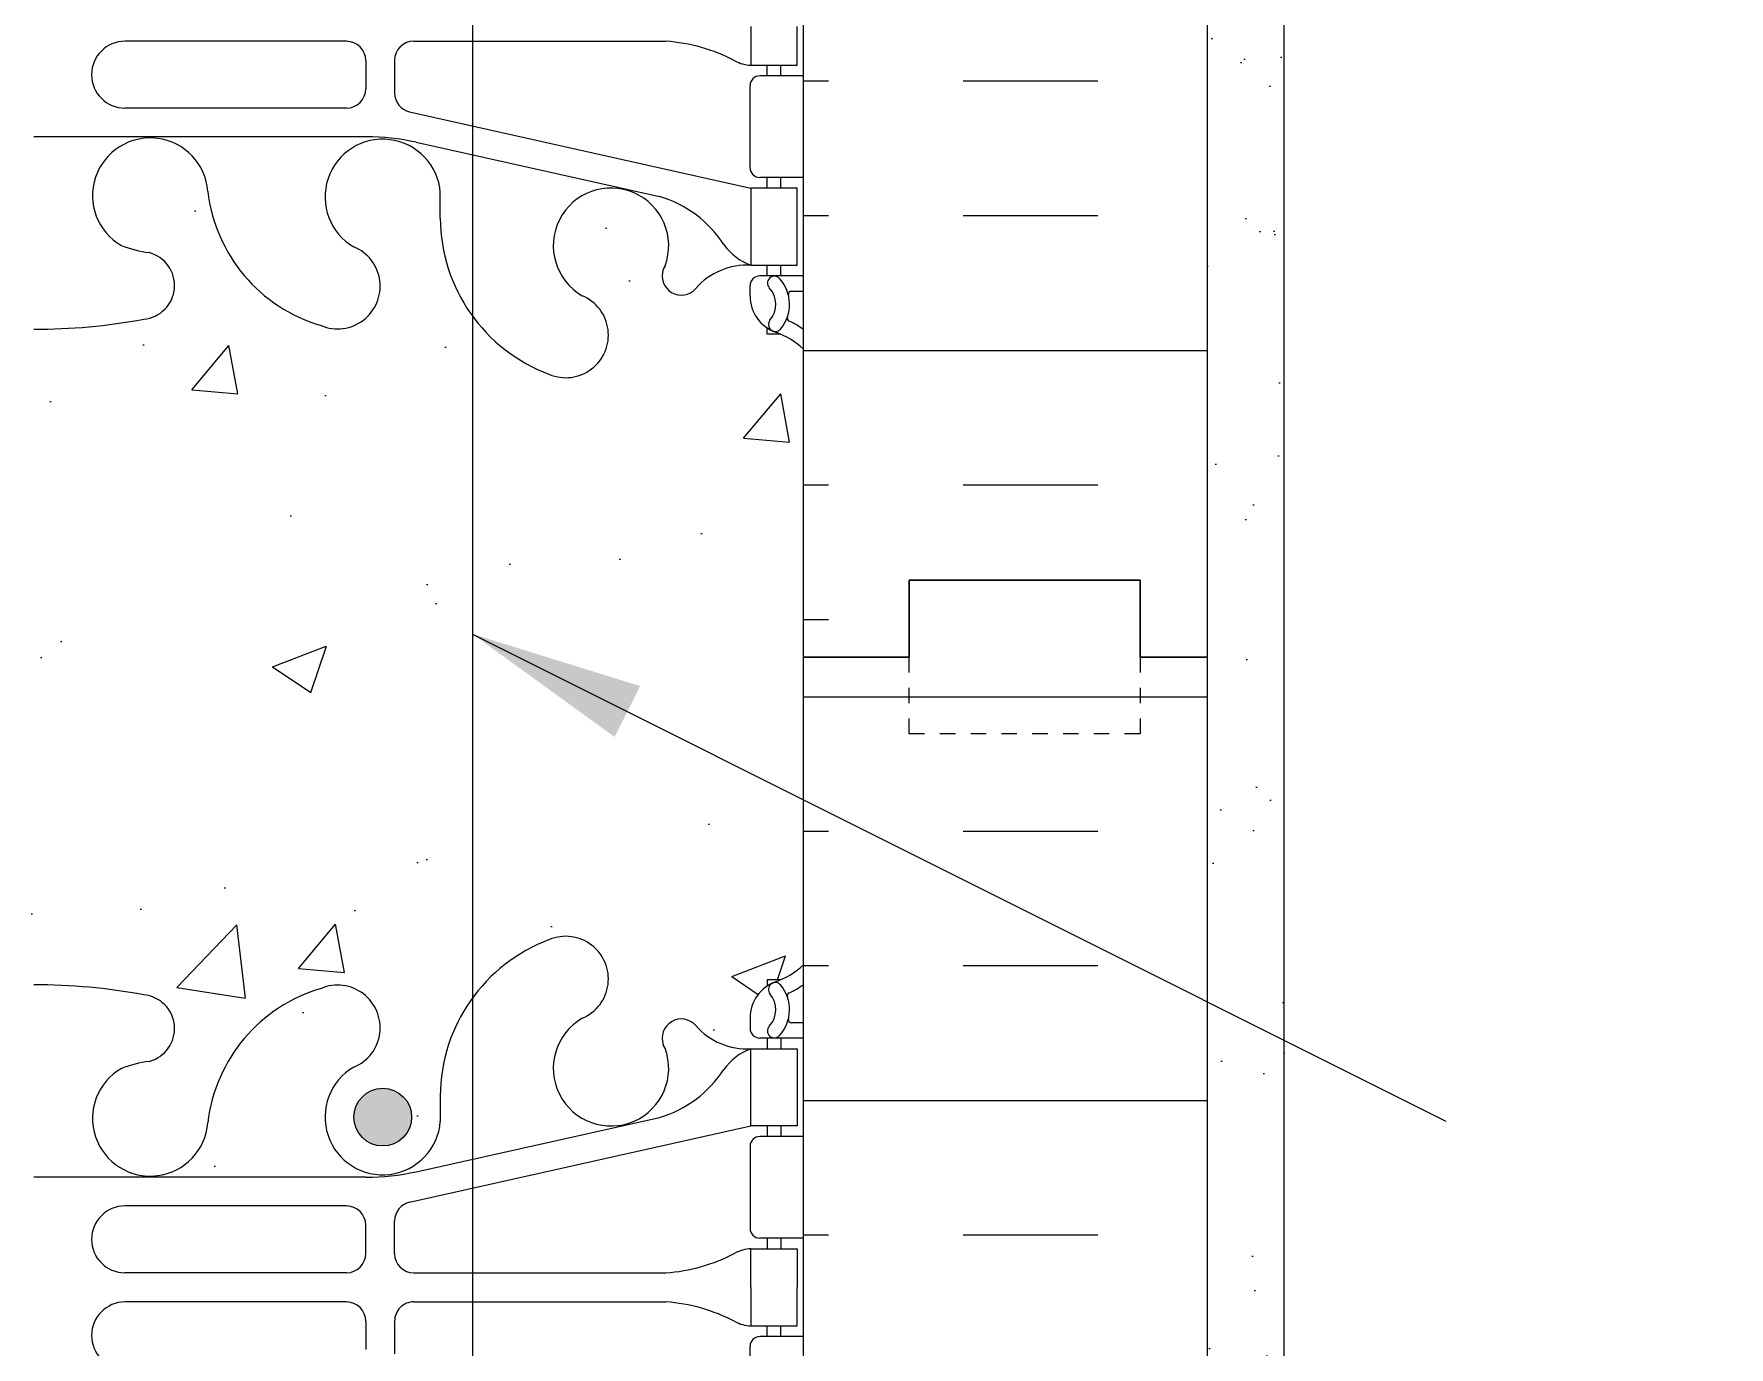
# Model space of a CAD drawing. Header units: inches. Extents: x -37.8 to 19, y 208.1 to 260.6.
# Drawn here: x -8.75 to 2.27, y 246.08 to 254.61 of the extents above; entities that cross this region are included whole.
import ezdxf

# ---------------------------------------------------------------- set-up
doc = ezdxf.new("R2010")
doc.units = ezdxf.units.IN
doc.header["$LTSCALE"] = 0.5
doc.header["$MEASUREMENT"] = 0
doc.linetypes.add('DASHED2', pattern=[0.375, 0.25, -0.125])
for name, color, linetype in [('HATCH', 12, 'Continuous'), ('line25', 2, 'Continuous'), ('LINE3', 3, 'Continuous'), ('LINE50', 5, 'Continuous'), ('LINE9', 9, 'Continuous'), ('TEXT', 4, 'Continuous'), ('Web_Edge', 9, 'Continuous')]:
    doc.layers.add(name, color=color, linetype=linetype)
doc.styles.add('DIM', font='romans.shx', dxfattribs={"width": 0.7})
doc.dimstyles.new('ext', dxfattribs={"dimscale": 12, "dimtxt": 0.09375, "dimasz": 0.09375, "dimexe": 0.09375, "dimexo": 0.0625, "dimgap": 0.0625, "dimtad": 0, "dimjust": 1, "dimdec": 1, "dimzin": 3, "dimdsep": 46, "dimlunit": 4, "dimtxsty": 'DIM', "dimcen": 0.09, "dimdle": 0.09375, "dimclrt": 4, "dimadec": 0, "dimazin": 0, "dimtfac": 1, "dimtdec": 1, "dimtmove": 2, "dimatfit": 3, "dimfxl": 0, "dimfrac": 2, "dimtolj": 1, "dimtzin": 0, "dimarcsym": 0})
pattern_1 = [(50, (0, 0), (3.586300913003767, -0.3137606749129755), [0.375, -4.125]), (355, (0, 0), (-0.693756668065, 3.760960668500059), [0.3, -3.3]), (100.4514, (0.2988584, -0.0261467), (2.892546908570108, 3.447197710304768), [0.31870095, -3.50571056]), (46.18420000000001, (0, 1), (5.336205243128222, -0.8275950716450904), [0.5625, -6.1875]), (96.6356, (0.444683725, 0.931033465), (4.673313527743517, 4.870589354502209), [0.47805144, -5.258565]), (351.1842, (0, 1), (4.673309725668136, 4.870593004626623), [0.45, -4.95]), (21, (0.5, 0.75), (2.984535260592308, -2.013094453326694), [0.375, -4.125]), (326.0000000000001, (0.5, 0.75), (1.216576659607909, 3.625750225234265), [0.3, -3.3]), (71.4514, (0.748711165, 0.58224197), (4.20111314290745, 1.612652483549762), [0.31870095, -3.50571056]), (37.50000000000001, (0, 0), (0.06079927658645334, 1.664469269156557), [0, -3.26, 0, -3.35, 0, -3.3125]), (7.499999999999999, (0, 0), (1.315347687210743, 1.972058559411801), [0, -1.91, 0, -3.185, 0, -1.2625]), (327.5, (-1.115, 0), (2.669112180862045, -0.112774358671899), [0, -1.25, 0, -3.9, 0, -5.175]), (317.5, (-1.615, 0), (2.915930846711931, 0.5005249116615882), [0, -1.625, 0, -2.59, 0, -3.675])]

# ---------------------------------------------------------------- blocks, each defined once
blk = doc.blocks.new('10 web')
at = {"layer": 'Web_Edge'}
for p, q in [((-4.654005230882376, -3.986339095845096), (-4.654005230882376, -4.521339095845121)), ((-2.343759387214504, -4.684735308827669), (-2.34375938721405, -4.472447455898987)), ((-2.156259477215826, -4.683868073879296), (-2.156259477214917, -4.499869773879141)), ((-5.000008227765193, -4.583839095845178), (-4.716505230882376, -4.583839095845121)), ((-4.854005230905841, -4.583839095845065), (-4.854005230905841, -4.653839095845058)), ((-4.764005230794737, -4.583839095845121), (-4.76400523079019, -4.653839095845058)), ((-2.468759387214504, -4.809735308827669), (-4.106281131013475, -4.809735308827669)), ((-2.031259477215826, -4.808868073879069), (-0.5917596972144565, -4.808868073879012)), ((-2.468759387214504, -4.997942882862446), (-4.106281131013475, -4.997942882862446)), ((-2.031259477215826, -4.998810117811047), (-0.5917596972144565, -4.998810117811104)), ((-4.854005230905841, -5.223839095845051), (-4.854005230905841, -5.153839095845058)), ((-4.764005230794737, -5.223839095844994), (-4.76400523079019, -5.153839095845058)), ((-2.343759387214504, -5.122942882862446), (-2.34375938721405, -5.335230735791129)), ((-2.156259477215826, -5.12381011781082), (-2.156259477214917, -5.307808417810975)), ((-5, -5.223839095845051), (-4.716505230882376, -5.223839095844994)), ((-4.654005230882376, -5.821339095845019), (-4.654005230882376, -5.286339095844994)), ((-2.441441939459764, -5.457209246391074), (-4.659005230890216, -5.953839095844899)), ((-2.031259477214917, -5.432808417810975), (-0.5917596972144565, -5.432808417811032)), ((-2.484795555028541, -5.65548984918928), (-4.065591131015026, -6.00844906188911)), ((-2.157925096423241, -5.619441932862571), (-4.113882823730819e-06, -5.619441932862514)), ((-5, -5.883839095844849), (-4.716505230882376, -5.883839095845019)), ((-4.854005230905386, -5.953839095844899), (-4.854005230905386, -5.883839095844962)), ((-4.764005230842031, -5.953839095844899), (-4.764005230837483, -5.883839095845019)), ((-2.640335140480147, -6.147498939374543), (-2.64084503155118, -5.982511116583851)), ((-4.854005230905386, -6.523839095844835), (-4.854005230905386, -6.453839095844899)), ((-4.76400523088023, -6.523839095844835), (-4.764005230875682, -6.453839095844899)), ((-4.101546707966463, -6.457973122702754), (-4.089836502000708, -6.479319014377893)), ((-5.000008227765193, -6.523839095844949), (-4.716505230882376, -6.523839095844892)), ((-4.654005230886014, -6.65383909586393), (-4.654005230882376, -6.586339095847734)), ((-5.000000000000455, -6.623839095844801), (-4.922129694496562, -6.623839095844971)), ((-4.854005230905386, -6.902688307545077), (-4.764005230904786, -6.902688307551955)), ((-4.764005230904786, -6.902688307551955), (-4.764005230902058, -6.86096224762781))]:
    blk.add_line(p, q, dxfattribs=at)
for points in [[(-4.659005230805178, -4.903839095845058), (-4.659005230805178, -4.653839095845058), (-4.95900523080536, -4.653839095845058), (-4.95900523080536, -4.903839095845058)], [(-4.659005230805178, -4.903839095845058), (-4.659005230805178, -5.153839095845058), (-4.95900523080536, -5.153839095845058), (-4.95900523080536, -4.903839095845058)]]:
    blk.add_lwpolyline(points, dxfattribs=at)
blk.add_lwpolyline([(-4.959005230890398, -5.953839095844899), (-4.659005230890216, -5.953839095844899), (-4.659005230890216, -6.453839095844899), (-4.959005230890398, -6.453839095844899)], close=True, dxfattribs=at)
for centre, radius, start, end in [((-0.5917596972144565, -4.591868923879076), 0.2169991499999639, 270, 90), ((-4.716505230882376, -4.521339095845121), 0.0625, 270.000000000026, 0), ((-4.663127985892061, -4.872522755234513), 0.218722518258797, 60.49374658855962, 88.91995365505842), ((-4.017530311391056, -3.642884292897918), 1.170221347164698, 242.6365481780713, 265.6504512437211), ((-2.468759387214504, -4.684735308827669), 0.125, 270, 0), ((-2.031259477215826, -4.683868073879069), 0.125, 180.0000000001042, 270), ((-4.017530311391056, -6.164793898792198), 1.170221347164698, 94.34954875627889, 117.3634518219287), ((-2.468759387214504, -5.122942882862446), 0.125, 0, 90), ((-2.031259477215826, -5.123810117811047), 0.125, 90, 179.9999999998958), ((-0.5917596972144565, -5.215809267811039), 0.2169991499999639, 270, 90), ((-4.663127985892061, -4.935155436455602), 0.218722518258797, 271.0800463449416, 299.5062534114404), ((-4.716505230882376, -5.286339095844994), 0.0625, 0, 89.99999999997395), ((-2.46875938721405, -5.335230735791129), 0.125, 282.6232700965969, 0), ((-2.031259477214917, -5.307808417810975), 0.125, 180, 270), ((-2.266873712113465, -6.010268138001663), 0.375, 299.9315291313768, 175.7551574014007), ((-2.157925096423241, -7.119441932862571), 1.5, 90, 102.5865204707836), ((-0.7559610197477014, -6.001813325529554), 0.375, 299.9315291313768, 175.7551574014007), ((-4.716505230882376, -5.821339095845019), 0.0625, 269.9999999999739, 0), ((-3.858294986730016, -6.722465284659165), 0.7434990637615071, 106.1892885425029, 147.2080834721897), ((-3.750010618761735, -6.327407514724257), 0.375, 299.9315291313768, 200.3757277475296), ((-2.157043086624071, -5.854000851922251), 1.034103379311961, 286.3364891505251, 353.3331449315552), ((-3.731902531418655, -6.141151518912011), 1.091585845779813, 290.5174596621927, 359.6668311024421), ((-4.781413882048128, -6.111235233324635), 0.3638149041640656, 289.6612587265429, 325.0224862518247), ((-1.972967298529511, -6.59080260471319), 0.2769683423152065, 112.6800200708872, 292.6800200729195), ((-0.6939550498032077, -6.585588239079073), 0.22, 104.2603964304298, 264.8165347186672), ((-0.8627051851749457, -5.546126778226096), 0.8341443637323576, 277.8936983666115, 290.627094494502), ((-4.634350815377729, -6.894484112342298), 0.4413341939712527, 41.0126780785263, 93.20240245531133), ((-4.207015198402132, -6.522840883704191), 0.125, 221.0126780784871, 20.37572774760271), ((-4.660297822430948, -6.708398502177999), 0.25, 137.5391321572082, 219.8854880037346), ((-4.811534231901987, -6.570005769527995), 0.04500000000006049, 317.5391321572866, 137.5391321569802), ((-4.660297822430948, -6.708398502177999), 0.16, 137.5391321572475, 219.9999228010435), ((-4.716505230882376, -6.586339095844892), 0.0625, 359.9999999973945, 90), ((-4.921925698673022, -6.643421555051248), 0.01958352171754351, 344.5099000626936, 90.59684418772727), ((-4.904005230886014, -6.653839095844887), 0.25, 289.4712206353016, 359.999999995639), ((-3.45610420517778, -6.907941981435556), 0.2769683423152065, 112.6800200708872, 292.6800200729195), ((-4.65400523087601, -7.360945877027859), 0.6, 114.9252292854749, 125.2167839521452), ((-4.916087441435138, -6.797928268316923), 0.02103171283708721, 296.0042723403083, 16.53599595537676), ((-4.818064193485952, -6.839295195516854), 0.04500919725254051, 220.8121007979852, 38.55199935399858), ((-0.01718612015702092, -3.092072909432034), 3.777410353861612, 259.3724517798508, 270.2606176574888), ((-4.65400523087601, -7.360945877027859), 0.5, 109.4712206353016, 133.7878051267247)]:
    blk.add_arc(centre, radius, start, end, dxfattribs=at)
for points in [[(-2.156259387214504, -4.678868203879006), (-2.15625956721442, -4.50486991387902)], [(-2.156259387214504, -5.12880998781111), (-2.15625956721442, -5.302808277811096)]]:
    blk.add_open_spline(points, degree=1, dxfattribs=at)

msp = doc.modelspace()

# ---------------------------------------------------------------- hatches: boundary and pattern name
at = {"layer": 'HATCH'}
h = msp.add_hatch(dxfattribs=at)
h.set_pattern_fill('INSUL', color=256, scale=7, style=0)
h.set_pattern_definition([(180, (2922.412491804861, -146.4498223221954), (0, 2.625), []), (180, (2922.412491804861, -145.5748223221954), (0, 2.625), [0.875, -0.875]), (180, (2922.412491804861, -144.6998223221954), (0, 2.625), [0.875, -0.875])])
h.paths.add_polyline_path([(-1.124089906623908, 259.5596917405163), (-3.749089906623908, 259.5596917405163), (-3.749089906623908, 250.5596917405162), (-3.061589906623908, 250.5596917405163), (-3.061589906623908, 251.0596917405163), (-1.561589906624363, 251.0596917405162), (-1.561589906623908, 250.5596917405163), (-1.124089906623908, 250.5596917405163)])
h = msp.add_hatch(dxfattribs=at)
h.set_pattern_fill('AR-SAND', color=256, scale=0.5, style=0)
h.set_pattern_definition([(37.50000000000001, (15.72745278138302, 233.3096917405163), (-0.03149667905480408, 0.9634118845065793), [0, -0.76, 0, -0.85, 0, -0.8125]), (7.499999999999999, (15.72745278138302, 233.3096917405163), (0.8848883526338636, 1.41107303261487), [0, -0.41, 0, -0.685, 0, -0.2625]), (327.5, (15.11245278138301, 233.3096917405163), (1.557070930875748, 0.002829526768482249), [0, -0.25, 0, -0.9, 0, -1.175]), (317.5, (15.11245278138301, 233.3096917405163), (1.503063302286147, 0.4388377824671246), [0, -0.125, 0, -0.59, 0, -0.675])])
h.paths.add_polyline_path([(-0.6240899426774149, 251.722930951115), (-1.124089906623908, 251.722930951115), (-1.124089906623908, 250.5596917405163), (-1.124089906623908, 247.5210182365792), (-0.6240899426774149, 247.5210182365792)])
h.paths.add_polyline_path([(-0.6240899426774149, 259.5596917405163), (-1.124089906623908, 259.5596917405163), (-1.124089906623908, 251.722930951115), (-0.6240899426774149, 251.722930951115)])
h.paths.add_polyline_path([(-1.124089906623908, 238.5596917405163), (-0.6240899426774149, 238.5596917405163), (-0.6240899426774149, 247.5210182365792), (-1.124089906623908, 247.5210182365792)])
h = msp.add_hatch(dxfattribs=at)
h.set_pattern_fill('AR-CONC', color=256, scale=0.5, style=0)
h.set_pattern_definition(pattern_1)
h.paths.add_polyline_path([(-5.898951847049034, 252.7750722154838, -0.1574316367885121), (-6.108754766143762, 253.4121928011419), (-6.108244875072729, 253.5771806239326, 1.661382059455379), (-6.669327959410597, 253.2244402376544, -1), (-6.882917256792462, 252.713338033958, -0.3009499255519532), (-7.619157567438496, 253.5856354364047, 1.661382059457446), (-8.18024065177564, 253.2328950501261, 0.05561716192538452), (-8.000942442103534, 253.1873244717642, -0.843243235632439), (-8.035258917473959, 252.7550031887149, -0.04754436165066845), (-8.74908579274112, 252.6902475546381, -0.04754436165065921), (-9.462912668008144, 252.7550031887149, -0.843243235632648), (-9.497229143378798, 253.1873244717642, 0.05561716192559873), (-9.31793093370605, 253.2328950501264, 1.661382059457931), (-9.879014018043765, 253.5856354364039, -0.3009499255517529), (-10.61525432868973, 252.713338033958, -1), (-10.82884362607247, 253.224440237654, 1.661382059458373), (-11.38992671040944, 253.5771806239326), (-11.38941681933841, 253.4121928011419, -0.311222993349704), (-12.09839123531872, 252.3961986572437, -1), (-12.31198053272074, 252.9073008609317, 2.155403933985514), (-12.85062838682406, 253.1017186178125), (-12.83891818085897, 253.0803727261385, -0.8344002603933831), (-13.05042238957886, 252.9548283128023, -4.284473532082922e-06), (-13.05041742613913, 252.9548226056679, 0.2317403101389289), (-13.40808690974858, 253.1058526446715), (-13.51308690973394, 253.1058526446715), (-13.51308690973849, 253.0358526446715), (-13.46558690974064, 253.0358526446715, -0.4142135623864142), (-13.40308690974064, 252.9733526446687), (-13.40308690974427, 252.9058526446525, -0.2490694201739154), (-13.51308690976032, 252.6987294928886), (-13.51308690976305, 252.6570034329645), (-13.60308690976359, 252.6570034329714, 0.08841615068705504), (-13.74908990662391, 252.5596917405164), (-13.74908990662391, 250.5596917405163), (-13.74908990662391, 248.5596917405163, 0.08841615068705283), (-13.6030869097636, 248.4623800480614), (-13.51308690976304, 248.4623800480682), (-13.51308690976032, 248.4206539881441, -0.2490694201798088), (-13.40308690974427, 248.2135308363746), (-13.40308690974064, 248.146030836364, -0.4142135623864142), (-13.46558690974064, 248.0835308363612), (-13.51308690973849, 248.0835308363612), (-13.51308690973394, 248.0135308363612), (-13.40808690974848, 248.0135308363612, -0.1555286049727198), (-13.23239396470416, 247.879485653434, 0.1809141486824537), (-12.81467280987329, 247.5681408024054), (-11.2338772338868, 247.2151815897056, 0.05497433642744872), (-10.90700677528186, 247.1791336733789), (-8.749085792741084, 247.1791336733788), (-6.591164810200666, 247.1791336733789, 0.05497433642746923), (-6.264294351595597, 247.2151815897055), (-5.898951847049034, 247.2967550737976), (-5.898951847049034, 247.5571460753858), (-6.108300052229284, 247.5600567859989), (-6.108244875072727, 247.5422028571001, -1.661382059457529), (-6.669327959409879, 247.8949432433787, 1.000989991050762), (-6.883422783536328, 248.4058335999377, -0.0004947505993981437), (-6.882917256792322, 248.4060454470747, 0.3009499255517616), (-7.619157567438395, 247.5337480446289, -1.661382059458047), (-8.180240651776147, 247.8864884309063, -0.05561716192564151), (-8.000942442103259, 247.9320590092686, 0.8432432356328396), (-8.035258917474115, 248.3643802923178, 0.0475443616506109), (-8.749085792740411, 248.4291359263946, 0.04754436165067605), (-9.462912668007696, 248.3643802923179, 0.8432432356343377), (-9.497229143378764, 247.9320590092685, -0.0556171619255862), (-9.317930933706052, 247.8864884309063, -1.661382059456031), (-9.879014018043712, 247.533748044628, 0.3009499255532251), (-10.6152543286944, 248.4060454470761, 1.000315800452093), (-10.82868222394144, 247.8948758533822, -0.0001578753201909179), (-10.82884362607201, 247.8949432433785, -1.661382059456739), (-11.38992671040944, 247.5422028571001), (-11.38941681933841, 247.7071906798908, 0.3112229933561124), (-12.0983912353426, 248.7231848237979, 0.9990515936412072), (-12.31246530265389, 248.2122857456805, -0.9990515936994956), (-12.09839123531867, 248.723184823789, -0.311222993349702), (-11.38941681933841, 247.7071906798908), (-11.38992671040944, 247.5422028571001, 1.661382059456161), (-10.82884362607181, 247.8949432433784, -1), (-10.6152543286896, 248.4060454470747, -0.3009499255519233), (-9.879014018043675, 247.533748044628, 1.66138205945746), (-9.317930933706526, 247.8864884309066, 0.05561716192533214), (-9.497229143378458, 247.9320590092685, -0.8432432356332864), (-9.462912668008187, 248.3643802923178, -0.04754436165066054), (-8.749085792741143, 248.4291359263946, -0.04754436165068605), (-8.035258917473717, 248.3643802923178, -0.843243235632047), (-8.000942442103373, 247.9320590092686, 0.05561716192559826), (-8.18024065177612, 247.8864884309063, 1.661382059458014), (-7.619157567438397, 247.5337480446288, -0.3009499255517406), (-6.882917256792426, 248.4060454470747, -1), (-6.669327959409705, 247.8949432433787, 1.661382059458314), (-6.108244875072727, 247.5422028571001), (-6.108300052229286, 247.5600567859989), (-6.294858715331119, 247.5626506380944, -0.9806913635521061), (-6.669716194510443, 247.5699598785179, -1), (-6.294716194510443, 247.5699598785179, -0.00974843269534803), (-6.294858715331119, 247.5626506380944), (-6.108300052229285, 247.5600567859989), (-6.10875476614376, 247.7071906798908, -0.157431636788512), (-5.898951847049034, 248.344311265549)])
h = msp.add_hatch(dxfattribs=at)
h.set_pattern_fill('AR-CONC', color=256, scale=0.5, style=0)
h.set_pattern_definition(pattern_1)
h.paths.add_polyline_path([(-3.749089906623908, 252.559699627479, 0.0884104074501261), (-3.89508467571855, 252.6570034329714), (-3.985084675719123, 252.6570034329645), (-3.985084675721851, 252.6987294928886, -0.2490694201798092), (-4.095084675737895, 252.9058526446581), (-4.095084675741533, 252.9733526446687, -0.4142135623864142), (-4.032584675741533, 253.0358526446715), (-3.98508467574368, 253.0358526446715), (-3.985084675748226, 253.1058526446715), (-4.090084675733693, 253.1058526446715, -0.1555286049727255), (-4.265777620778016, 253.2398978275988, 0.1809141486824548), (-4.683498775608883, 253.5512426786273), (-5.898951847049034, 253.8226284072352), (-5.898951847049034, 252.7750722154838, 0.1466080956944683), (-5.399780350139572, 252.3961986572348, 1.001637512530651), (-5.187027874445596, 252.9076489609987, -1.001637512606733), (-5.399780350163071, 252.3961986572436, -0.1466080956885961), (-5.898951847049034, 252.7750722154838), (-5.898951847049034, 252.0097727125594), (-4.818540167821042, 251.3453659727751), (-3.749089906623909, 250.5177469702487), (-3.749089906623908, 250.5596917405163)])
h = msp.add_hatch(dxfattribs=at)
h.set_pattern_fill('AR-CONC', color=256, scale=0.5, style=0)
h.set_pattern_definition(pattern_1)
h.paths.add_polyline_path([(-3.749089906623909, 250.5177469702488), (-4.818540167820382, 251.345365972775), (-5.898951847049034, 252.0097727125594), (-5.898951847049034, 248.344311265549, -0.1466080956886593), (-5.399780350162833, 248.7231848237892, -1), (-5.186191052761436, 248.2120826201011, 0.6081075101720543), (-5.156683163088933, 247.5468258085632), (-4.953702887039502, 247.5440036356038), (-4.847717483611332, 247.5440036356038, 0.3967879751430721), (-4.647543198658115, 248.0176648632203), (-4.659253404623199, 248.0390107548942, -0.8344002586741157), (-4.4477491962358, 248.1645551686127, -4.284186516001659e-06), (-4.447754159343037, 248.1645608753649, 0.2317403101386164), (-4.090084675734099, 248.0135308363612), (-3.985084675748225, 248.0135308363612), (-3.985084675743677, 248.0835308363611), (-4.032584675741531, 248.0835308363612, -0.4142135623864142), (-4.095084675741531, 248.146030836364), (-4.095084675737893, 248.2135308363802, -0.2490694201739156), (-3.98508467572185, 248.4206539881441), (-3.985084675719121, 248.4623800480682), (-3.895084675718568, 248.4623800480614, 0.08841040745013369), (-3.749089906623908, 248.5596838535537)])
h = msp.add_hatch(dxfattribs=at)
h.set_pattern_fill('INSUL', color=256, scale=7, style=0)
h.set_pattern_definition([(180, (2922.412491804861, -164.4498223221954), (0, 2.625), []), (180, (2922.412491804861, -163.5748223221954), (0, 2.625), [0.875, -0.875]), (180, (2922.412491804861, -162.6998223221954), (0, 2.625), [0.875, -0.875])])
h.paths.add_polyline_path([(-1.124089906623908, 232.5596917405163), (-1.561589906623908, 232.5596917405163), (-1.561589906624363, 233.0596917405162), (-3.061589906623908, 233.0596917405163), (-3.061589906623908, 232.5596917405163), (-3.749089906623908, 232.5596917405162), (-3.749089906623908, 250.5596917405163), (-3.061589906623908, 250.5596917405162), (-3.061589906623908, 251.0596917405162), (-1.561589906624363, 251.0596917405163), (-1.561589906623908, 250.5596917405162), (-1.124089906623908, 250.5596917405163)])
at = {"layer": 'LINE3'}
msp.add_hatch(color=256, dxfattribs=at).paths.add_polyline_path([(-6.294716194510443, 247.5699598785179, 1), (-6.669716194510443, 247.5699598785179, 1)])

# ---------------------------------------------------------------- linework, layer by layer
at = {"layer": 'line25'}
for p, q in [((-3.749089906623908, 250.5596917405163), (-3.749089906623908, 259.5596917405163)), ((-3.749089906623908, 232.5596917405163), (-3.749089906623908, 250.5596917405163))]:
    msp.add_line(p, q, dxfattribs=at)
at = {"layer": 'LINE3'}
msp.add_line((-5.898951847049034, 259.6041935035607), (-5.898951847049034, 232.0596917405163), dxfattribs=at)
msp.add_circle((-6.482216194510443, 247.5699598785179), 0.1875, dxfattribs=at)
at = {"layer": 'LINE50'}
for p, q in [((-1.124089906623908, 250.5596917405163), (-1.124089906623908, 259.5596917405163)), ((-1.124089906623908, 232.5596917405163), (-1.124089906623908, 250.5596917405163))]:
    msp.add_line(p, q, dxfattribs=at)
for points in [[(-1.124089906623908, 250.5596917405163), (-1.561589906623908, 250.5596917405163), (-1.561589906623908, 251.0596917405163), (-3.061589906623908, 251.0596917405163), (-3.061589906623908, 250.5596917405163), (-3.749089906623908, 250.5596917405163)], [(-3.749089906623908, 250.5596917405163), (-3.061589906623908, 250.5596917405163), (-3.061589906623908, 251.0596917405163), (-1.561589906623908, 251.0596917405163), (-1.561589906623908, 250.5596917405163), (-1.124089906623908, 250.5596917405163)]]:
    msp.add_lwpolyline(points, dxfattribs=at)
at = {"layer": 'LINE9'}
msp.add_line((-0.6240899426774149, 238.5596917405163), (-0.6240899426774149, 259.5596917405163), dxfattribs=at)
at = {"layer": 'LINE9', "linetype": 'DASHED2', "ltscale": 0.15}
msp.add_lwpolyline([(-1.561589906623908, 250.5596917405163), (-1.561589906623908, 250.5596917405163), (-1.561589906623908, 250.0596917405163), (-3.061589906623908, 250.0596917405163), (-3.061589906623908, 250.5596917405163), (-3.061589906623908, 250.5596917405163)], dxfattribs=at)
msp.add_lwpolyline([(-1.561589906623908, 250.5596917405163), (-1.561589906623908, 250.5596917405163), (-1.561589906623908, 250.0596917405163), (-3.061589906623908, 250.0596917405163), (-3.061589906623908, 250.5596917405163), (-3.061589906623908, 250.5596917405163)], dxfattribs=at)
at = {"layer": 'TEXT'}
msp.add_lwpolyline([(-6.069037383924098, 247.5440036356037, 0, 0.36, 0), (-4.98903738392417, 247.5440036356037, 0, 0, 0), (3.007086283561279, 247.5440036356037, 0, 0, 0)], format="xyseb", dxfattribs=at)
at = {"layer": 'Web_Edge'}
for p, q in [((-6.717830429408082, 254.5608816227054), (-8.157330209409452, 254.5608816227053)), ((-6.280330519409404, 254.561748857654), (-4.642808775610434, 254.561748857654)), ((-6.592830429408082, 254.4358816227056), (-6.592830429408991, 254.2518833227055)), ((-6.405330519409404, 254.436748857654), (-6.405330519409858, 254.2244610047253)), ((-3.985084675829172, 254.3358526446714), (-3.985084675833719, 254.4058526446714)), ((-3.895084675718068, 254.3358526446714), (-3.895084675718068, 254.4058526446714)), ((-4.095084675741533, 253.7383526446714), (-4.095084675741533, 254.2733526446714)), ((-3.749089906623909, 254.3358526446714), (-4.032584675741533, 254.3358526446714)), ((-6.717830429408991, 254.1268833227055), (-8.157330209409452, 254.1268833227054)), ((-6.307647967164145, 254.1024824941254), (-4.090084675733693, 253.6058526446715)), ((-6.591164810200667, 253.9402498076539), (-8.749085792741084, 253.9402498076539)), ((-6.264294351595368, 253.9042018913271), (-4.683498775608883, 253.5512426786273)), ((-6.108754766143762, 253.4121928011419), (-6.108244875072729, 253.5771806239326)), ((-3.749089906623909, 253.6758526446716), (-4.032584675741533, 253.6758526446714)), ((-3.985084675781878, 253.6058526446715), (-3.985084675786426, 253.6758526446714)), ((-3.895084675718523, 253.6058526446715), (-3.895084675718523, 253.6758526446715)), ((-4.647543198657446, 253.1017186178137), (-4.659253404623201, 253.0803727261385)), ((-3.749081678858716, 253.0358526446715), (-4.032584675741533, 253.0358526446715)), ((-3.985084675743679, 253.0358526446716), (-3.985084675748227, 253.1058526446715)), ((-3.895084675718523, 253.0358526446716), (-3.895084675718523, 253.1058526446715)), ((-4.095084675737895, 252.9058526446525), (-4.095084675741533, 252.9733526446687)), ((-3.749089906623454, 252.9358526446716), (-3.826960212127347, 252.9358526446715)), ((-3.985084675719123, 252.6570034329645), (-3.985084675721851, 252.6987294928886)), ((-3.895084675718523, 252.6570034329714), (-3.985084675719123, 252.6570034329645))]:
    msp.add_line(p, q, dxfattribs=at)
msp.add_lwpolyline([(-4.090084675818731, 254.6558526446714), (-4.090084675818731, 254.4058526446714), (-3.790084675818549, 254.4058526446714), (-3.790084675818549, 254.6558526446714)], dxfattribs=at)
msp.add_lwpolyline([(-3.790084675733511, 253.6058526446715), (-4.090084675733693, 253.6058526446715), (-4.090084675733693, 253.1058526446715), (-3.790084675733511, 253.1058526446715)], close=True, dxfattribs=at)
for centre, radius, start, end in [((-8.157330209409452, 254.3438824727054), 0.2169991499999639, 90, 270), ((-6.717830429408082, 254.4358816227054), 0.125, 1.042204158021965e-10, 90), ((-6.280330519409404, 254.436748857654), 0.125, 90, 180), ((-4.731559595232853, 253.3948978417242), 1.170221347164698, 62.63654817807155, 85.65045124372102), ((-4.085961920731848, 254.6245363040608), 0.218722518258797, 240.4937465885598, 268.9199536550584), ((-6.717830429408991, 254.2518833227055), 0.125, 270, 0), ((-4.032584675741533, 254.2733526446714), 0.0625, 90.00000000002606, 180), ((-6.280330519409858, 254.2244610047253), 0.125, 180, 257.3767299034032), ((-7.993128886876208, 253.5578784149869), 0.375, 4.244842598600226, 240.0684708686239), ((-6.482216194510444, 253.5494236025148), 0.375, 4.244842598600226, 240.0684708686239), ((-6.591164810200667, 252.4402498076539), 1.5, 77.41347952921645, 90), ((-4.032584675741533, 253.7383526446714), 0.0625, 180, 270.000000000026), ((-6.592046819999838, 253.7056908885942), 1.034103379311961, 186.6668550684446, 253.6635108494752), ((-4.999079287862174, 253.2322842257922), 0.375, 339.6242722524706, 240.0684708686239), ((-4.890794919893893, 252.8372264558573), 0.7434990637615071, 32.79191652781102, 73.81071145749665), ((-5.017187375205254, 253.4185402216044), 1.091585845779813, 180.333168897558, 249.4825403378073), ((-7.886384721448963, 254.0135649622903), 0.8341443637323576, 249.3729055054977, 262.1063016333884), ((-8.0551348568207, 252.9741035014374), 0.22, 275.1834652813329, 75.73960356956984), ((-6.776122608094398, 252.9688891358032), 0.2769683423152065, 247.3199799270807, 67.3199799291122), ((-3.967676024575781, 253.4484565071918), 0.3638149041640656, 214.9775137481741, 250.3387412734574), ((-4.542074708221777, 253.0368508568122), 0.125, 159.6242722523976, 318.9873219215124), ((-4.11473909124618, 252.6652076281741), 0.4413341939712527, 86.79759754468866, 138.9873219214734), ((-4.032584675741533, 252.9733526446715), 0.0625, 90, 180.0000000026055), ((-3.937555674721922, 252.9896859709884), 0.04500000000006049, 42.46086784301909, 222.4608678427136), ((-4.088792084192961, 252.8512932383384), 0.16, 320.0000771989569, 42.4608678427531), ((-4.088792084192961, 252.8512932383384), 0.25, 320.1145119962643, 42.46086784279259), ((-3.827164207950887, 252.9162701854652), 0.01958352171754351, 89.40315581227276, 195.4900999373055), ((-5.292985701446129, 252.6517497590809), 0.2769683423152065, 247.3199799270807, 67.3199799291122), ((-3.845084675737895, 252.9058526446715), 0.25, 180.000000004361, 250.5287793646983), ((-8.731903786466887, 256.4676188310844), 3.777410353861612, 269.7393823425112, 280.627548220149), ((-3.931025713137957, 252.7203965449996), 0.04500919725254051, 141.4480006460008, 319.1878992020144), ((-3.833002465188771, 252.7617634721995), 0.02103171283708721, 163.4640040446218, 243.9957276596912), ((-4.095084675747899, 252.1987458634886), 0.6, 54.78321604785487, 65.0747707145247), ((-4.095084675747899, 252.1987458634886), 0.5, 46.21219487327518, 70.52877936469812)]:
    msp.add_arc(centre, radius, start, end, dxfattribs=at)
msp.add_open_spline([(-6.592830519409404, 254.4308817527053), (-6.592830339409488, 254.2568834627053)], degree=1, dxfattribs=at)

# ---------------------------------------------------------------- block references
at = {"rotation": 180}
msp.add_blockref('10 web', (-8.749089906623908, 241.5596917405163), dxfattribs=at)

# ---------------------------------------------------------------- leaders
at = {"layer": 'TEXT'}
msp.add_leader([(-5.898951847049034, 250.7091616486865), (0.4258302442598563, 247.5440036356037)], dimstyle='ext', override={"dimgap": 0.0625, "dimtad": 0}, dxfattribs=at)

doc.saveas('drawing.dxf')
